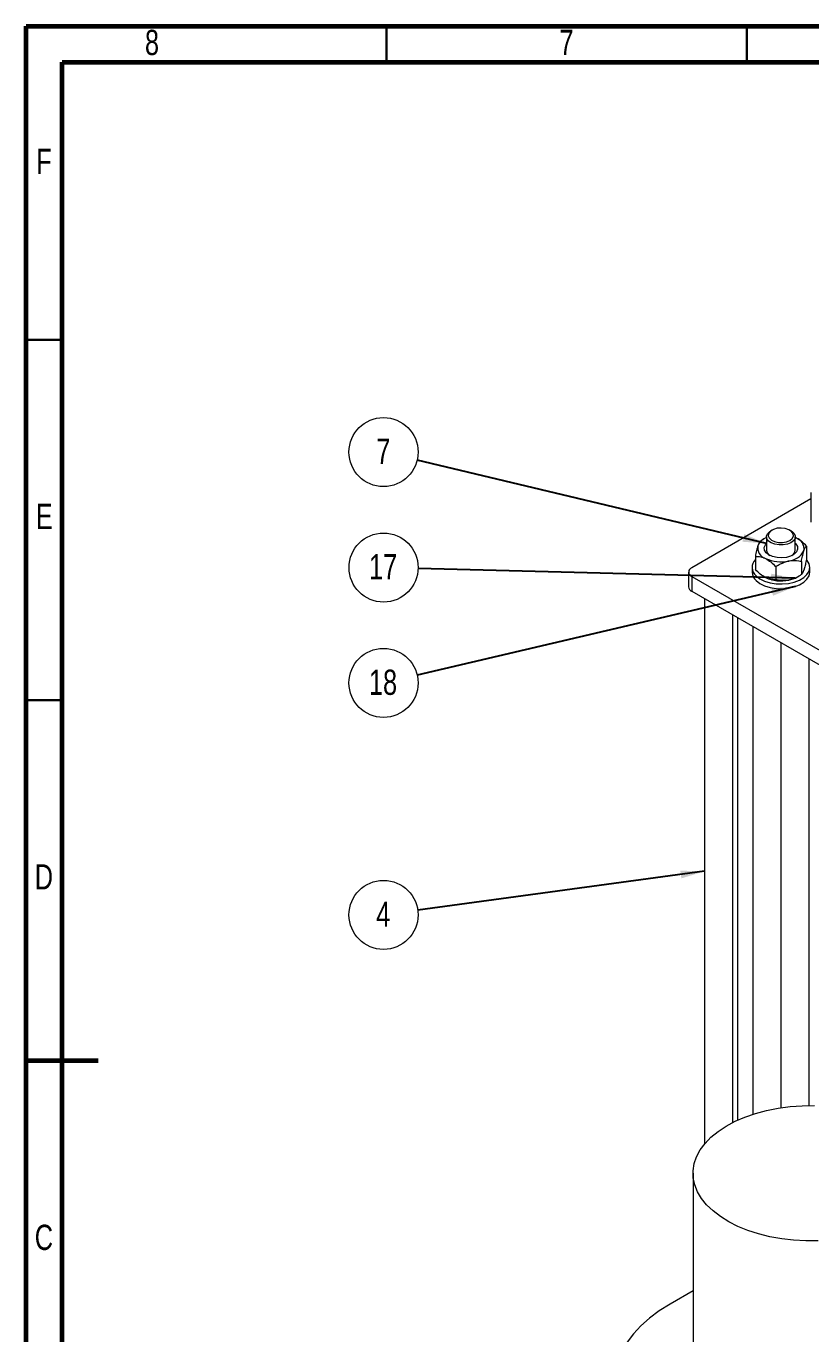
# Model space of a CAD drawing. Header units: millimetres. Extents: x 15 to 415, y 5 to 292.
# Drawn here: x 15 to 123.9, y 110.6 to 292 of the extents above; entities that cross this region are included whole.
import ezdxf

# ---------------------------------------------------------------- set-up
doc = ezdxf.new("R2010")
doc.units = ezdxf.units.MM
doc.styles.add('SLDTEXTSTYLE0', font='TXT', dxfattribs={"width": 0.75})
doc.dimstyles.new('SLDDIMSTYLE0', dxfattribs={"dimtxt": 0.18, "dimasz": 3.302, "dimexe": 0, "dimexo": 0.0625, "dimgap": 0, "dimtad": 0, "dimtih": 1, "dimtoh": 1, "dimdec": 0, "dimrnd": 1e-09, "dimzin": 0, "dimdsep": 46, "dimtxsty": 'Standard', "dimsah": 1, "dimcen": 0.09, "dimadec": 0, "dimazin": 0, "dimtfac": 3.302, "dimtdec": 0, "dimtofl": 0, "dimtmove": 0, "dimatfit": 3, "dimfxl": 1, "dimfrac": 2, "dimtolj": 1, "dimtzin": 0, "dimarcsym": 0})

# ---------------------------------------------------------------- blocks, each defined once
blk = doc.blocks.new('SW_NOTE_21')
at = {"color": 0, "linetype": 'Continuous', "lineweight": 0}
blk.add_circle((-4.74, -0.64), 4.79, dxfattribs=at)
at = {"color": 0, "linetype": 'Continuous', "lineweight": 0, "insert": (-4.78, 1.21), "char_height": 3.5, "attachment_point": 2, "style": 'SLDTEXTSTYLE0'}
blk.add_mtext('4', dxfattribs=at)
blk = doc.blocks.new('SW_NOTE_22')
at = {"color": 0, "linetype": 'Continuous', "lineweight": 0}
blk.add_circle((-4.66, -1.09), 4.79, dxfattribs=at)
at = {"color": 0, "linetype": 'Continuous', "lineweight": 0, "insert": (-4.73, 0.76), "char_height": 3.5, "attachment_point": 2, "style": 'SLDTEXTSTYLE0'}
blk.add_mtext('18', dxfattribs=at)
blk = doc.blocks.new('SW_NOTE_23')
at = {"color": 0, "linetype": 'Continuous', "lineweight": 0}
blk.add_circle((-4.78, 0.12), 4.79, dxfattribs=at)
at = {"color": 0, "linetype": 'Continuous', "lineweight": 0, "insert": (-4.85, 1.98), "char_height": 3.5, "attachment_point": 2, "style": 'SLDTEXTSTYLE0'}
blk.add_mtext('17', dxfattribs=at)
blk = doc.blocks.new('SW_NOTE_24')
at = {"color": 0, "linetype": 'Continuous', "lineweight": 0}
blk.add_circle((-4.66, 1.11), 4.79, dxfattribs=at)
at = {"color": 0, "linetype": 'Continuous', "lineweight": 0, "insert": (-4.69, 2.97), "char_height": 3.5, "attachment_point": 2, "style": 'SLDTEXTSTYLE0'}
blk.add_mtext('7', dxfattribs=at)

msp = doc.modelspace()

# ---------------------------------------------------------------- linework, layer by layer
at = {"color": 7, "linetype": 'Continuous', "lineweight": 60}
for p, q in [((15, 292), (415, 292)), ((15, 5), (15, 292)), ((20, 287), (410, 287)), ((20, 10), (20, 287)), ((15, 148.5), (25, 148.5))]:
    msp.add_line(p, q, dxfattribs=at)
at = {"color": 7, "linetype": 'Continuous', "lineweight": 30}
for p, q in [((65, 292), (65, 287)), ((115, 292), (115, 287)), ((15, 248.5), (20, 248.5)), ((15, 198.5), (20, 198.5))]:
    msp.add_line(p, q, dxfattribs=at)
at = {"color": 7, "linetype": 'Continuous', "lineweight": 15}
for p, q in [((123.86, 227.29), (123.86, 223.21)), ((123.86, 226.43), (107.33, 216.88)), ((118.47, 222.09), (118.29, 221.99)), ((121.12, 221.99), (120.95, 222.09)), ((117.18, 220.76), (116.86, 220.58)), ((117.41, 220.9), (117.16, 220.76)), ((117.71, 221.17), (117.71, 219.31)), ((121.71, 219.31), (121.71, 221.17)), ((121.83, 221), (121.71, 221.06)), ((123.25, 219.88), (123.25, 218.05)), ((116.17, 218.45), (116.17, 216.62)), ((122.55, 217.76), (122.55, 215.92)), ((106.89, 216.27), (106.89, 214.23)), ((115.71, 216.92), (115.71, 216.27)), ((119.01, 217.04), (119.01, 215.21)), ((123.71, 216.27), (123.71, 216.92)), ((107.33, 215.66), (149.05, 191.57)), ((107.33, 215.66), (107.33, 213.62)), ((122.01, 215.6), (122.26, 215.74)), ((107.33, 213.62), (149.05, 189.53)), ((109.1, 212.6), (109.1, 136.91)), ((112.99, 210.35), (112.99, 139.9)), ((113.7, 209.94), (113.7, 140.24)), ((115.82, 208.72), (115.82, 141.06)), ((119.71, 206.47), (119.71, 141.97)), ((123.6, 204.23), (123.6, 142.26)), ((107.52, 132.88), (107.52, 104.3)), ((107.52, 116.56), (104.33, 114.71))]:
    msp.add_line(p, q, dxfattribs=at)
at = {"color": 7, "linetype": 'Continuous', "lineweight": 15, "flags": 128}
for points in [[(120.61, 220.14), (120.04, 220.03), (119.45, 220.03), (118.87, 220.12), (118.37, 220.31), (117.99, 220.57), (117.77, 220.89), (117.71, 221.24), (117.83, 221.57), (118.12, 221.87), (118.29, 221.99)], [(120.5, 220.47), (120.96, 220.67), (121.29, 220.94), (121.45, 221.26), (121.42, 221.59), (121.2, 221.9), (120.82, 222.15), (120.32, 222.32), (119.76, 222.38), (119.19, 222.34), (118.67, 222.19), (118.27, 221.95), (118.02, 221.65), (117.96, 221.32), (118.09, 221), (118.39, 220.71), (118.83, 220.5), (119.37, 220.38), (119.95, 220.37), (120.5, 220.47)], [(121.12, 221.99), (121.25, 221.91), (121.56, 221.61), (121.7, 221.28), (121.67, 220.93), (121.46, 220.61), (121.09, 220.34), (120.61, 220.14)], [(121.71, 220.26), (121.77, 220.2), (121.99, 219.84), (122.02, 219.46), (121.87, 219.08), (121.54, 218.75), (121.06, 218.49), (120.48, 218.31), (119.83, 218.24), (119.17, 218.27), (118.55, 218.41), (118.03, 218.65), (117.65, 218.96), (117.43, 219.32), (117.39, 219.7), (117.55, 220.07), (117.71, 220.26)], [(116.26, 215.75), (116.78, 215.35), (117.44, 215.02), (118.2, 214.79), (119.03, 214.65), (119.89, 214.62), (120.75, 214.69), (121.55, 214.88), (122.27, 215.15), (122.87, 215.51), (123.32, 215.94), (123.61, 216.41), (123.71, 216.91), (123.62, 217.4), (123.35, 217.88), (123.29, 217.95)], [(116.26, 215.1), (116.78, 214.7), (117.44, 214.37), (118.2, 214.13), (119.03, 214), (119.89, 213.96), (120.75, 214.04), (121.55, 214.22), (122.27, 214.5), (122.87, 214.86), (123.32, 215.28), (123.61, 215.76), (123.71, 216.25), (123.71, 216.27)], [(124.88, 123.52), (123.18, 123.51), (121.48, 123.6), (119.82, 123.79), (118.19, 124.07), (116.62, 124.46), (115.14, 124.94), (113.75, 125.5), (112.47, 126.15), (111.31, 126.87), (110.29, 127.65), (109.41, 128.49), (108.7, 129.38), (108.15, 130.31), (107.77, 131.27), (107.56, 132.25), (107.53, 133.23), (107.69, 134.21), (108.01, 135.17), (108.51, 136.11), (109.18, 137.01), (110.01, 137.87), (110.99, 138.67), (112.1, 139.41), (113.35, 140.08), (114.71, 140.67), (116.17, 141.17), (117.71, 141.59), (119.32, 141.91), (120.98, 142.13), (122.67, 142.24), (124.37, 142.26)], [(104.33, 114.71), (102.84, 113.78), (101.5, 112.79), (100.3, 111.73), (99.26, 110.62), (98.38, 109.46)]]:
    msp.add_lwpolyline(points, dxfattribs=at)
at = {"color": 7, "linetype": 'Continuous', "lineweight": 15}
for centre, radius, start, end in [((118.04, 219.64), 1.55, 169.4814, 253.0729), ((118.45, 219.08), 2.12, 110.609, 156.3144), ((121.37, 219.51), 1.55, 349.4814, 73.073), ((117.26, 216.92), 1.54, 135.4024, 229.5561), ((119.72, 222.85), 5.16, 245.6443, 281.9346), ((118.67, 219.4), 0.971, 185.3189, 239.8495), ((120.54, 220.46), 2.66, 275.2415, 332.5408), ((120.77, 219.38), 0.938, 299.1109, 355.7207), ((107.57, 216.27), 0.655, 110.7835, 249.2165), ((117.33, 216.32), 1.62, 181.7353, 228.9319), ((107.64, 214.3), 0.754, 185.6946, 245.6255), ((119.72, 220.2), 5.16, 245.6443, 281.9346), ((120.04, 219.1), 4.02, 280.6383, 299.271)]:
    msp.add_arc(centre, radius, start, end, dxfattribs=at)
for points, knots in [([(116.51, 219.93), (116.45, 219.71), (116.33, 219.3), (116.22, 218.73), (116.17, 218.45)], [0, 0, 0, 0, 0.503997, 1, 1, 1, 1]), ([(116.86, 220.58), (116.81, 220.53), (116.72, 220.43), (116.6, 220.17), (116.53, 219.97), (116.51, 219.93)], [0, 0, 0, 0, 0.432383, 0.879551, 1, 1, 1, 1]), ([(123.25, 219.88), (123.05, 220.08), (122.66, 220.47), (122.17, 220.82), (121.89, 220.97), (121.83, 221)], [0, 0, 0, 0, 0.432384, 0.87955, 1, 1, 1, 1]), ([(122.9, 219.23), (122.96, 219.39), (123.08, 219.72), (123.19, 219.83), (123.25, 219.88)], [0, 0, 0, 0, 0.503997, 1, 1, 1, 1]), ([(116.17, 218.45), (116.36, 218.45), (116.76, 218.45), (117.25, 218.32), (117.53, 218.18), (117.59, 218.16)], [0, 0, 0, 0, 0.432383, 0.87955, 1, 1, 1, 1]), ([(117.59, 218.16), (117.84, 218.01), (118.34, 217.71), (118.79, 217.26), (119.01, 217.04)], [0, 0, 0, 0, 0.503997, 1, 1, 1, 1]), ([(119.01, 217.04), (119.22, 217.17), (119.78, 217.51), (120.4, 217.69), (120.78, 217.81)], [0, 0, 0, 0, 0.372647, 1, 1, 1, 1]), ([(120.78, 217.81), (120.82, 217.81), (121.3, 217.91), (121.92, 217.89), (122.44, 217.78), (122.55, 217.76)], [0, 0, 0, 0, 0.059411, 0.787735, 1, 1, 1, 1]), ([(122.55, 217.76), (122.6, 218), (122.7, 218.49), (122.82, 218.97), (122.89, 219.18), (122.9, 219.23)], [0, 0, 0, 0, 0.432384, 0.879551, 1, 1, 1, 1]), ([(123.25, 218.05), (123.2, 217.81), (123.1, 217.32), (122.98, 216.84), (122.92, 216.62), (122.9, 216.58)], [0, 0, 0, 0, 0.432383, 0.87955, 1, 1, 1, 1]), ([(117.59, 215.5), (117.34, 215.65), (116.84, 215.94), (116.39, 216.39), (116.17, 216.62)], [0, 0, 0, 0, 0.503997, 1, 1, 1, 1]), ([(122.55, 215.92), (122.44, 215.85), (121.92, 215.53), (121.3, 215.26), (120.82, 215.16), (120.78, 215.15)], [0, 0, 0, 0, 0.212265, 0.940589, 1, 1, 1, 1]), ([(122.9, 216.58), (122.84, 216.41), (122.72, 216.09), (122.61, 215.98), (122.55, 215.92)], [0, 0, 0, 0, 0.503997, 1, 1, 1, 1]), ([(119.01, 215.21), (118.82, 215.21), (118.42, 215.21), (117.93, 215.34), (117.65, 215.47), (117.59, 215.5)], [0, 0, 0, 0, 0.432384, 0.87955, 1, 1, 1, 1]), ([(120.78, 215.15), (120.4, 215.11), (119.78, 215.04), (119.22, 215.16), (119.01, 215.21)], [0, 0, 0, 0, 0.627353, 1, 1, 1, 1])]:
    msp.add_open_spline(points, degree=3, knots=knots, dxfattribs=at)

# ---------------------------------------------------------------- block references
at = {"color": 7, "linetype": 'Continuous', "lineweight": 0}
for name, p in [('SW_NOTE_24', (69.24, 231.81)), ('SW_NOTE_23', (69.37, 216.78)), ('SW_NOTE_22', (69.24, 201.98)), ('SW_NOTE_21', (69.32, 169.36))]:
    msp.add_blockref(name, p, dxfattribs=at)

# ---------------------------------------------------------------- texts
at = {"color": 7, "linetype": 'Continuous', "lineweight": 0, "char_height": 3.5, "attachment_point": 2, "style": 'SLDTEXTSTYLE0'}
for s, insert in [('8', (32.46, 291.49)), ('7', (89.96, 291.49)), ('F', (17.46, 274.99)), ('E', (17.51, 225.74)), ('D', (17.46, 175.74)), ('C', (17.46, 125.74))]:
    msp.add_mtext(s, dxfattribs=dict(at, insert=insert))

# ---------------------------------------------------------------- leaders
at = {"color": 7, "linetype": 'Continuous', "lineweight": 0}
for points in [[(117.71, 220.24), (69.24, 231.81)], [(121.65, 215.42), (69.37, 216.78)], [(121.71, 214.27), (69.24, 201.98)], [(109.1, 174.76), (69.32, 169.36)]]:
    msp.add_leader(points, dimstyle='SLDDIMSTYLE0', dxfattribs=at)

doc.saveas('drawing.dxf')
